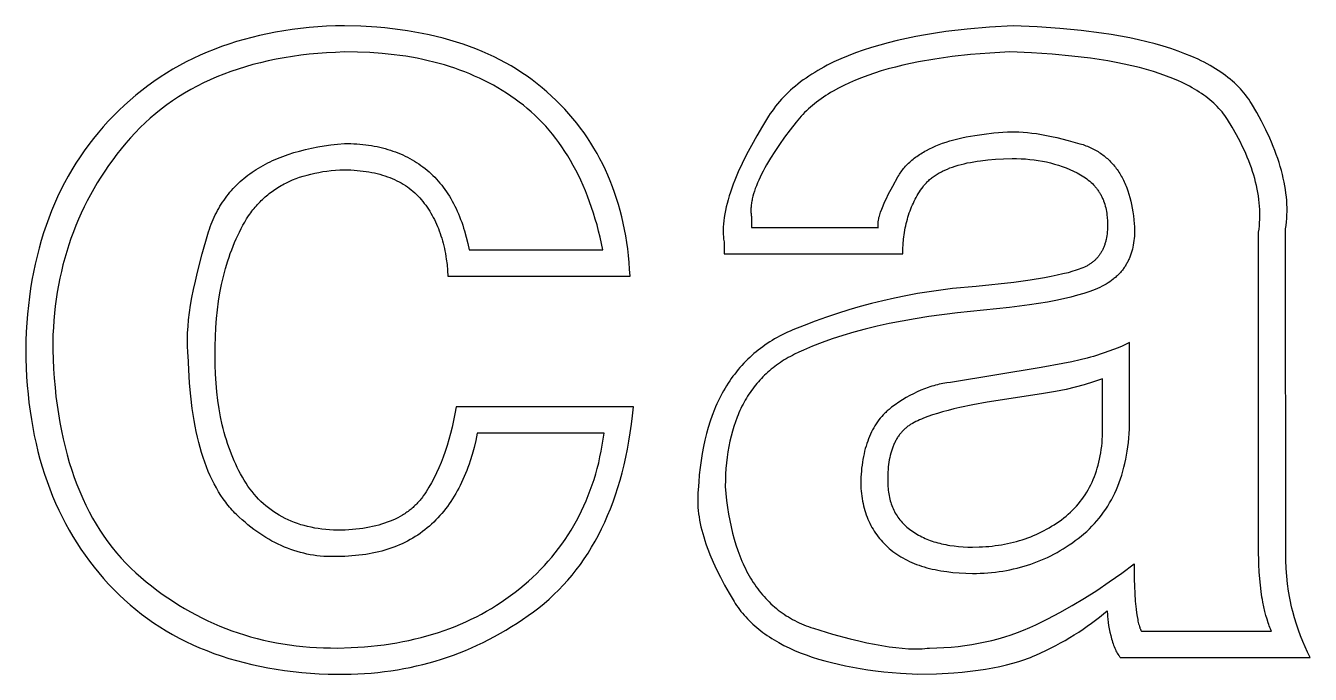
# Model space of a CAD drawing. Header units: millimetres. Extents: x -51 to 834, y -63 to 513.
# Drawn here: x 397.7 to 473.6, y -31.5 to 6.8 of the extents above; entities that cross this region are included whole.
import ezdxf

# ---------------------------------------------------------------- set-up
doc = ezdxf.new("R2010")
doc.units = ezdxf.units.MM
doc.header["$MEASUREMENT"] = 0
doc.layers.add('DEFAULT', color=7, linetype='Continuous')

msp = doc.modelspace()

# ---------------------------------------------------------------- linework, layer by layer
at = {"layer": 'DEFAULT'}
for points in [[(433.378, -7.973), (433.355, -7.563), (433.325, -7.158), (433.286, -6.758), (433.24, -6.362), (433.186, -5.972), (433.124, -5.587), (433.054, -5.207), (432.976, -4.832), (432.89, -4.461), (432.797, -4.096), (432.695, -3.736), (432.586, -3.381), (432.469, -3.031), (432.344, -2.686), (432.211, -2.346), (432.07, -2.01), (431.921, -1.68), (431.764, -1.355), (431.6, -1.035), (431.427, -0.72), (431.247, -0.41), (431.059, -0.105), (430.863, 0.195), (430.659, 0.49), (430.447, 0.78), (430.227, 1.065), (430, 1.345), (429.764, 1.62), (429.521, 1.89), (429.27, 2.155), (429.011, 2.415), (428.744, 2.67), (428.469, 2.919), (428.188, 3.16), (427.9, 3.393), (427.604, 3.619), (427.302, 3.837), (426.993, 4.047), (426.677, 4.25), (426.353, 4.445), (426.023, 4.632), (425.686, 4.812), (425.342, 4.984), (424.991, 5.148), (424.633, 5.305), (424.268, 5.454), (423.896, 5.595), (423.517, 5.729), (423.131, 5.855), (422.738, 5.973), (422.339, 6.084), (421.932, 6.187), (421.518, 6.282), (421.097, 6.37), (420.67, 6.449), (420.235, 6.522), (419.794, 6.586), (419.345, 6.643), (418.889, 6.693), (418.427, 6.734), (417.481, 6.794), (416.507, 6.824), (415.975, 6.811), (415.449, 6.788), (414.93, 6.755), (414.419, 6.712), (413.913, 6.659), (413.415, 6.596), (412.924, 6.524), (412.439, 6.442), (411.962, 6.349), (411.491, 6.247), (411.027, 6.135), (410.57, 6.014), (410.119, 5.882), (409.676, 5.741), (409.239, 5.589), (408.809, 5.428), (408.386, 5.257), (407.97, 5.076), (407.561, 4.885), (407.158, 4.684), (406.763, 4.474), (406.374, 4.253), (405.992, 4.023), (405.617, 3.783), (405.249, 3.533), (404.887, 3.273), (404.533, 3.003), (404.185, 2.724), (403.844, 2.434), (403.51, 2.135), (403.183, 1.825), (402.862, 1.506), (402.55, 1.179), (402.248, 0.845), (401.955, 0.504), (401.672, 0.156), (401.399, -0.198), (401.135, -0.559), (400.881, -0.927), (400.636, -1.302), (400.402, -1.683), (400.176, -2.071), (399.961, -2.466), (399.755, -2.867), (399.559, -3.276), (399.373, -3.691), (399.196, -4.113), (399.029, -4.541), (398.872, -4.977), (398.724, -5.419), (398.586, -5.867), (398.457, -6.323), (398.339, -6.785), (398.23, -7.254), (398.13, -7.73), (398.04, -8.213), (397.96, -8.702), (397.89, -9.198), (397.829, -9.701), (397.778, -10.21), (397.737, -10.726), (397.705, -11.249), (397.683, -11.779), (397.671, -12.315), (397.68, -12.853), (397.699, -13.384), (397.726, -13.908), (397.764, -14.426), (397.81, -14.936), (397.866, -15.44), (397.931, -15.937), (398.005, -16.428), (398.089, -16.911), (398.181, -17.388), (398.284, -17.858), (398.395, -18.321), (398.516, -18.777), (398.646, -19.227), (398.785, -19.67), (398.934, -20.106), (399.091, -20.535), (399.259, -20.958), (399.435, -21.374), (399.621, -21.783), (399.816, -22.185), (400.02, -22.58), (400.234, -22.969), (400.456, -23.351), (400.689, -23.726), (400.93, -24.094), (401.181, -24.456), (401.441, -24.811), (401.71, -25.159), (401.988, -25.5), (402.276, -25.834), (402.573, -26.162), (402.879, -26.482), (403.192, -26.791), (403.513, -27.091), (403.841, -27.38), (404.177, -27.66), (404.52, -27.93), (404.871, -28.19), (405.229, -28.441), (405.595, -28.681), (405.968, -28.911), (406.349, -29.132), (406.738, -29.343), (407.134, -29.544), (407.537, -29.735), (407.948, -29.916), (408.367, -30.087), (408.793, -30.248), (409.227, -30.4), (409.668, -30.541), (410.117, -30.673), (410.573, -30.795), (411.037, -30.907), (411.508, -31.009), (411.987, -31.101), (412.474, -31.183), (412.968, -31.256), (413.47, -31.318), (413.979, -31.371), (414.495, -31.414), (415.02, -31.447), (415.551, -31.47), (416.091, -31.483), (416.495, -31.483), (416.896, -31.476), (417.295, -31.461), (417.691, -31.439), (418.085, -31.41), (418.475, -31.373), (418.863, -31.328), (419.248, -31.276), (419.631, -31.216), (420.01, -31.149), (420.387, -31.075), (420.762, -30.993), (421.133, -30.904), (421.502, -30.807), (421.868, -30.703), (422.232, -30.591), (422.592, -30.472), (422.95, -30.345), (423.306, -30.211), (423.658, -30.069), (424.008, -29.92), (424.355, -29.764), (424.699, -29.6), (425.041, -29.428), (425.38, -29.249), (425.716, -29.063), (426.05, -28.869), (426.38, -28.668), (426.709, -28.459), (427.034, -28.243), (427.356, -28.019), (427.676, -27.788), (427.991, -27.549), (428.297, -27.3), (428.594, -27.043), (428.884, -26.777), (429.164, -26.502), (429.437, -26.218), (429.701, -25.925), (429.957, -25.623), (430.204, -25.312), (430.443, -24.992), (430.674, -24.663), (430.896, -24.325), (431.11, -23.979), (431.316, -23.623), (431.513, -23.259), (431.702, -22.885), (431.883, -22.503), (432.055, -22.111), (432.218, -21.711), (432.374, -21.302), (432.521, -20.883), (432.66, -20.456), (432.79, -20.02), (432.912, -19.575), (433.025, -19.121), (433.131, -18.658), (433.228, -18.186), (433.316, -17.705), (433.396, -17.216), (433.468, -16.717), (433.531, -16.209), (433.586, -15.693), (423.103, -15.693), (423.03, -16.098), (422.951, -16.494), (422.865, -16.879), (422.773, -17.253), (422.674, -17.618), (422.569, -17.972), (422.457, -18.316), (422.339, -18.65), (422.214, -18.974), (422.083, -19.287), (421.945, -19.59), (421.801, -19.883), (421.65, -20.166), (421.493, -20.438), (421.412, -20.57), (421.329, -20.7), (421.245, -20.828), (421.159, -20.952), (421.115, -21.013), (421.07, -21.074), (421.024, -21.133), (420.976, -21.191), (420.928, -21.249), (420.878, -21.305), (420.828, -21.361), (420.776, -21.416), (420.723, -21.469), (420.669, -21.522), (420.614, -21.574), (420.558, -21.625), (420.5, -21.675), (420.442, -21.724), (420.382, -21.772), (420.321, -21.819), (420.26, -21.865), (420.197, -21.911), (420.132, -21.955), (420.067, -21.998), (420.001, -22.041), (419.933, -22.082), (419.795, -22.162), (419.653, -22.239), (419.505, -22.312), (419.354, -22.38), (419.198, -22.446), (419.037, -22.507), (418.872, -22.565), (418.702, -22.619), (418.528, -22.669), (418.35, -22.715), (418.167, -22.758), (417.979, -22.797), (417.787, -22.832), (417.591, -22.863), (417.39, -22.891), (417.185, -22.915), (416.975, -22.935), (416.76, -22.951), (416.542, -22.964), (416.091, -22.977), (415.857, -22.969), (415.626, -22.955), (415.4, -22.935), (415.178, -22.91), (414.96, -22.88), (414.746, -22.844), (414.536, -22.803), (414.33, -22.756), (414.128, -22.705), (413.929, -22.647), (413.735, -22.584), (413.545, -22.516), (413.359, -22.443), (413.177, -22.364), (412.998, -22.279), (412.824, -22.189), (412.654, -22.094), (412.488, -21.993), (412.326, -21.887), (412.167, -21.776), (412.013, -21.659), (411.863, -21.537), (411.717, -21.409), (411.574, -21.276), (411.436, -21.137), (411.302, -20.993), (411.171, -20.844), (411.045, -20.689), (410.923, -20.529), (410.804, -20.363), (410.69, -20.192), (410.58, -20.016), (410.473, -19.835), (410.37, -19.651), (410.27, -19.464), (410.174, -19.274), (410.081, -19.081), (409.992, -18.884), (409.905, -18.684), (409.823, -18.481), (409.744, -18.275), (409.668, -18.066), (409.596, -17.854), (409.527, -17.638), (409.461, -17.419), (409.399, -17.197), (409.341, -16.972), (409.286, -16.744), (409.186, -16.278), (409.099, -15.799), (409.027, -15.308), (408.968, -14.803), (408.923, -14.287), (408.892, -13.757), (408.874, -13.215), (408.868, -12.097), (408.88, -11.545), (408.906, -11.004), (408.946, -10.473), (409, -9.954), (409.067, -9.445), (409.148, -8.948), (409.243, -8.462), (409.352, -7.986), (409.475, -7.521), (409.611, -7.068), (409.685, -6.845), (409.762, -6.625), (409.842, -6.408), (409.926, -6.193), (410.013, -5.981), (410.104, -5.772), (410.198, -5.566), (410.296, -5.363), (410.397, -5.162), (410.502, -4.964), (410.611, -4.77), (410.725, -4.582), (410.844, -4.4), (410.905, -4.311), (410.968, -4.224), (411.032, -4.138), (411.097, -4.054), (411.163, -3.971), (411.231, -3.889), (411.3, -3.809), (411.37, -3.731), (411.442, -3.654), (411.515, -3.578), (411.589, -3.504), (411.664, -3.432), (411.741, -3.36), (411.819, -3.291), (411.898, -3.223), (411.979, -3.156), (412.061, -3.091), (412.144, -3.027), (412.228, -2.964), (412.313, -2.904), (412.4, -2.844), (412.488, -2.786), (412.578, -2.73), (412.668, -2.675), (412.76, -2.622), (412.854, -2.569), (412.948, -2.519), (413.044, -2.47), (413.239, -2.376), (413.439, -2.288), (413.645, -2.206), (413.855, -2.13), (414.071, -2.06), (414.292, -1.996), (414.518, -1.937), (414.749, -1.885), (414.985, -1.838), (415.226, -1.797), (415.472, -1.763), (415.723, -1.734), (415.979, -1.71), (416.241, -1.693), (416.507, -1.682), (416.699, -1.687), (416.888, -1.695), (417.073, -1.706), (417.255, -1.72), (417.434, -1.738), (417.61, -1.759), (417.783, -1.783), (417.952, -1.811), (418.118, -1.841), (418.281, -1.875), (418.44, -1.913), (418.597, -1.953), (418.75, -1.997), (418.9, -2.044), (419.046, -2.095), (419.19, -2.148), (419.33, -2.205), (419.467, -2.265), (419.601, -2.329), (419.731, -2.395), (419.859, -2.465), (419.983, -2.538), (420.104, -2.615), (420.221, -2.695), (420.336, -2.778), (420.447, -2.864), (420.555, -2.953), (420.659, -3.046), (420.761, -3.142), (420.859, -3.241), (420.954, -3.344), (421.046, -3.45), (421.135, -3.558), (421.221, -3.669), (421.305, -3.782), (421.386, -3.896), (421.465, -4.013), (421.541, -4.133), (421.614, -4.254), (421.685, -4.377), (421.754, -4.503), (421.819, -4.63), (421.883, -4.76), (421.943, -4.892), (422.001, -5.026), (422.057, -5.162), (422.11, -5.3), (422.16, -5.44), (422.208, -5.583), (422.253, -5.727), (422.296, -5.874), (422.336, -6.023), (422.373, -6.173), (422.408, -6.327), (422.441, -6.482), (422.471, -6.639), (422.498, -6.798), (422.523, -6.96), (422.564, -7.289), (422.596, -7.627), (422.617, -7.973), (433.378, -7.973)], [(472.115, -5.167), (472.144, -4.967), (472.166, -4.765), (472.183, -4.56), (472.194, -4.354), (472.199, -4.146), (472.198, -3.936), (472.191, -3.723), (472.178, -3.509), (472.159, -3.293), (472.135, -3.075), (472.104, -2.855), (472.068, -2.633), (472.026, -2.409), (471.978, -2.183), (471.924, -1.955), (471.864, -1.725), (471.798, -1.493), (471.726, -1.259), (471.649, -1.023), (471.565, -0.785), (471.476, -0.546), (471.38, -0.304), (471.279, -0.06), (471.172, 0.186), (470.94, 0.683), (470.685, 1.188), (470.406, 1.702), (470.103, 2.223), (470.022, 2.353), (469.937, 2.482), (469.847, 2.608), (469.753, 2.733), (469.655, 2.856), (469.552, 2.977), (469.445, 3.096), (469.333, 3.213), (469.217, 3.329), (469.096, 3.443), (468.971, 3.554), (468.842, 3.664), (468.708, 3.772), (468.569, 3.879), (468.427, 3.983), (468.28, 4.085), (468.128, 4.186), (467.972, 4.285), (467.812, 4.382), (467.647, 4.477), (467.478, 4.57), (467.304, 4.661), (467.126, 4.751), (466.943, 4.839), (466.565, 5.008), (466.169, 5.171), (465.756, 5.326), (465.324, 5.473), (464.875, 5.613), (464.409, 5.746), (463.924, 5.871), (463.422, 5.989), (462.903, 6.099), (462.365, 6.202), (461.81, 6.298), (461.237, 6.386), (460.039, 6.54), (458.769, 6.664), (457.429, 6.759), (456.018, 6.824), (454.625, 6.74), (453.298, 6.623), (452.035, 6.472), (451.429, 6.385), (450.838, 6.288), (450.264, 6.184), (449.707, 6.071), (449.165, 5.95), (448.64, 5.821), (448.132, 5.683), (447.639, 5.537), (447.163, 5.382), (446.704, 5.22), (446.26, 5.049), (445.833, 4.869), (445.422, 4.681), (445.028, 4.485), (444.837, 4.384), (444.65, 4.281), (444.467, 4.175), (444.288, 4.068), (444.113, 3.959), (443.943, 3.847), (443.776, 3.733), (443.614, 3.617), (443.455, 3.5), (443.301, 3.38), (443.151, 3.258), (443.005, 3.134), (442.862, 3.007), (442.724, 2.879), (442.59, 2.749), (442.461, 2.616), (442.335, 2.482), (442.213, 2.345), (442.096, 2.207), (441.982, 2.066), (441.873, 1.923), (441.767, 1.778), (441.666, 1.631), (441.569, 1.482), (441.202, 0.89), (440.862, 0.315), (440.549, -0.243), (440.262, -0.784), (440.003, -1.308), (439.771, -1.814), (439.566, -2.304), (439.473, -2.542), (439.388, -2.777), (439.309, -3.006), (439.236, -3.232), (439.171, -3.453), (439.112, -3.671), (439.06, -3.883), (439.015, -4.092), (438.976, -4.296), (438.945, -4.496), (438.92, -4.692), (438.901, -4.884), (438.89, -5.071), (438.886, -5.163), (438.885, -5.254), (438.885, -5.344), (438.887, -5.433), (438.89, -5.52), (438.896, -5.607), (438.902, -5.693), (438.911, -5.777), (438.921, -5.861), (438.933, -5.943), (438.933, -6.649), (449.498, -6.649), (449.503, -6.357), (449.519, -6.072), (449.543, -5.792), (449.558, -5.654), (449.576, -5.518), (449.596, -5.383), (449.619, -5.25), (449.643, -5.118), (449.67, -4.988), (449.7, -4.859), (449.731, -4.731), (449.765, -4.605), (449.801, -4.481), (449.84, -4.358), (449.88, -4.236), (449.923, -4.116), (449.968, -3.998), (450.016, -3.88), (450.066, -3.765), (450.118, -3.651), (450.172, -3.538), (450.229, -3.427), (450.288, -3.317), (450.349, -3.208), (450.413, -3.102), (450.479, -2.996), (450.547, -2.892), (450.617, -2.79), (450.69, -2.689), (450.728, -2.639), (450.767, -2.59), (450.807, -2.542), (450.849, -2.494), (450.893, -2.448), (450.937, -2.402), (450.983, -2.356), (451.031, -2.312), (451.08, -2.268), (451.13, -2.225), (451.182, -2.183), (451.235, -2.142), (451.29, -2.101), (451.346, -2.061), (451.403, -2.022), (451.462, -1.983), (451.522, -1.945), (451.584, -1.908), (451.647, -1.872), (451.712, -1.837), (451.778, -1.802), (451.845, -1.768), (451.984, -1.702), (452.128, -1.64), (452.279, -1.58), (452.434, -1.523), (452.596, -1.47), (452.763, -1.419), (452.936, -1.371), (453.115, -1.327), (453.299, -1.285), (453.488, -1.246), (453.684, -1.211), (453.885, -1.178), (454.092, -1.149), (454.522, -1.098), (454.976, -1.06), (455.451, -1.034), (455.95, -1.02), (456.217, -1.022), (456.481, -1.03), (456.741, -1.046), (456.997, -1.069), (457.25, -1.098), (457.5, -1.134), (457.745, -1.177), (457.987, -1.226), (458.226, -1.283), (458.461, -1.346), (458.692, -1.416), (458.919, -1.493), (459.143, -1.577), (459.364, -1.668), (459.58, -1.765), (459.793, -1.869), (459.897, -1.924), (459.998, -1.981), (460.096, -2.039), (460.191, -2.1), (460.283, -2.163), (460.371, -2.227), (460.457, -2.294), (460.539, -2.362), (460.618, -2.433), (460.694, -2.505), (460.767, -2.58), (460.802, -2.617), (460.837, -2.656), (460.87, -2.695), (460.903, -2.734), (460.935, -2.774), (460.967, -2.815), (460.997, -2.855), (461.027, -2.897), (461.056, -2.939), (461.085, -2.981), (461.112, -3.024), (461.139, -3.067), (461.165, -3.111), (461.19, -3.155), (461.214, -3.2), (461.238, -3.246), (461.261, -3.291), (461.283, -3.338), (461.304, -3.384), (461.325, -3.432), (461.344, -3.479), (461.363, -3.528), (461.399, -3.626), (461.431, -3.726), (461.46, -3.828), (461.486, -3.931), (461.51, -4.037), (461.529, -4.145), (461.546, -4.255), (461.56, -4.367), (461.571, -4.48), (461.585, -4.729), (461.59, -4.86), (461.591, -4.988), (461.589, -5.113), (461.583, -5.235), (461.575, -5.354), (461.563, -5.47), (461.548, -5.583), (461.53, -5.693), (461.508, -5.801), (461.496, -5.854), (461.484, -5.906), (461.47, -5.957), (461.456, -6.007), (461.441, -6.057), (461.425, -6.106), (461.408, -6.154), (461.39, -6.202), (461.372, -6.249), (461.353, -6.295), (461.333, -6.341), (461.312, -6.385), (461.29, -6.429), (461.268, -6.473), (461.245, -6.515), (461.221, -6.557), (461.196, -6.598), (461.17, -6.639), (461.144, -6.678), (461.117, -6.717), (461.089, -6.755), (461.06, -6.793), (461.03, -6.83), (461, -6.866), (460.969, -6.901), (460.937, -6.936), (460.904, -6.97), (460.87, -7.003), (460.836, -7.035), (460.8, -7.067), (460.764, -7.098), (460.728, -7.128), (460.69, -7.158), (460.651, -7.187), (460.612, -7.215), (460.572, -7.242), (460.531, -7.269), (460.489, -7.295), (460.447, -7.32), (460.404, -7.345), (460.36, -7.369), (460.315, -7.392), (460.269, -7.414), (460.222, -7.436), (460.125, -7.478), (460.021, -7.52), (459.911, -7.562), (459.794, -7.603), (459.67, -7.643), (459.54, -7.683), (459.259, -7.763), (458.952, -7.84), (458.619, -7.916), (458.258, -7.99), (457.872, -8.062), (457.018, -8.202), (456.059, -8.335), (453.822, -8.581), (452.43, -8.707), (451.739, -8.791), (451.05, -8.889), (450.364, -9.001), (449.681, -9.126), (449.001, -9.266), (448.323, -9.419), (447.649, -9.586), (446.977, -9.767), (446.308, -9.961), (445.642, -10.17), (444.979, -10.393), (444.318, -10.629), (443.661, -10.879), (443.006, -11.143), (442.844, -11.212), (442.684, -11.283), (442.527, -11.357), (442.372, -11.434), (442.219, -11.513), (442.069, -11.594), (441.921, -11.678), (441.775, -11.765), (441.632, -11.854), (441.491, -11.945), (441.353, -12.039), (441.217, -12.135), (441.083, -12.234), (440.952, -12.336), (440.823, -12.44), (440.696, -12.546), (440.572, -12.655), (440.45, -12.766), (440.331, -12.88), (440.214, -12.997), (440.099, -13.116), (439.986, -13.237), (439.876, -13.361), (439.769, -13.487), (439.663, -13.616), (439.561, -13.748), (439.46, -13.881), (439.362, -14.018), (439.266, -14.157), (439.173, -14.298), (439.082, -14.442), (438.993, -14.588), (438.907, -14.737), (438.823, -14.888), (438.741, -15.042), (438.662, -15.199), (438.585, -15.357), (438.511, -15.519), (438.438, -15.683), (438.369, -15.849), (438.236, -16.189), (438.113, -16.539), (438, -16.899), (437.896, -17.269), (437.802, -17.649), (437.717, -18.039), (437.641, -18.439), (437.575, -18.849), (437.519, -19.269), (437.471, -19.699), (437.434, -20.139), (437.406, -20.589), (437.391, -20.757), (437.381, -20.928), (437.376, -21.101), (437.377, -21.277), (437.383, -21.455), (437.394, -21.635), (437.411, -21.818), (437.432, -22.003), (437.459, -22.191), (437.491, -22.381), (437.529, -22.574), (437.571, -22.769), (437.619, -22.966), (437.672, -23.166), (437.731, -23.368), (437.794, -23.572), (437.863, -23.779), (437.937, -23.989), (438.016, -24.201), (438.101, -24.415), (438.286, -24.851), (438.491, -25.296), (438.718, -25.751), (438.965, -26.216), (439.234, -26.691), (439.523, -27.175), (439.6, -27.296), (439.679, -27.416), (439.762, -27.534), (439.847, -27.65), (439.935, -27.765), (440.027, -27.878), (440.121, -27.989), (440.218, -28.098), (440.318, -28.206), (440.422, -28.312), (440.528, -28.416), (440.637, -28.518), (440.749, -28.619), (440.864, -28.718), (440.982, -28.816), (441.103, -28.911), (441.226, -29.005), (441.353, -29.097), (441.483, -29.188), (441.616, -29.277), (441.752, -29.364), (441.89, -29.449), (442.032, -29.533), (442.176, -29.615), (442.475, -29.773), (442.784, -29.925), (443.106, -30.07), (443.44, -30.208), (443.785, -30.339), (444.143, -30.464), (444.512, -30.581), (444.893, -30.692), (445.286, -30.795), (445.691, -30.892), (446.107, -30.982), (446.536, -31.065), (446.976, -31.142), (447.428, -31.211), (447.892, -31.274), (448.368, -31.329), (449.355, -31.42), (450.39, -31.483), (451.486, -31.455), (452.518, -31.395), (453.01, -31.353), (453.485, -31.302), (453.944, -31.244), (454.387, -31.177), (454.814, -31.103), (455.224, -31.02), (455.619, -30.929), (455.997, -30.83), (456.359, -30.723), (456.534, -30.667), (456.705, -30.608), (456.872, -30.548), (457.035, -30.485), (457.193, -30.421), (457.348, -30.354), (457.949, -30.077), (458.529, -29.784), (458.811, -29.633), (459.088, -29.478), (459.36, -29.319), (459.627, -29.157), (459.889, -28.991), (460.146, -28.821), (460.397, -28.648), (460.644, -28.471), (460.885, -28.29), (461.121, -28.106), (461.352, -27.918), (461.578, -27.727), (461.579, -27.808), (461.582, -27.891), (461.591, -28.061), (461.607, -28.236), (461.629, -28.417), (461.657, -28.604), (461.691, -28.796), (461.731, -28.994), (461.778, -29.197), (461.803, -29.299), (461.83, -29.398), (461.858, -29.494), (461.887, -29.587), (461.917, -29.678), (461.949, -29.766), (461.983, -29.85), (462.017, -29.933), (462.053, -30.012), (462.09, -30.089), (462.129, -30.163), (462.169, -30.234), (462.21, -30.302), (462.253, -30.367), (462.274, -30.399), (462.297, -30.43), (462.319, -30.46), (462.342, -30.49), (473.573, -30.49), (473.417, -30.185), (473.269, -29.87), (473.128, -29.546), (472.994, -29.212), (472.867, -28.868), (472.748, -28.514), (472.636, -28.151), (472.532, -27.778), (472.483, -27.587), (472.437, -27.392), (472.394, -27.193), (472.354, -26.99), (472.284, -26.573), (472.226, -26.14), (472.18, -25.692), (472.146, -25.228), (472.125, -24.748), (472.115, -5.167)], [(431.851, -17.245), (424.352, -17.245), (424.264, -17.673), (424.165, -18.089), (424.055, -18.492), (423.934, -18.883), (423.87, -19.074), (423.803, -19.262), (423.733, -19.447), (423.661, -19.628), (423.586, -19.807), (423.508, -19.982), (423.428, -20.155), (423.345, -20.324), (423.259, -20.49), (423.171, -20.653), (423.08, -20.813), (422.986, -20.97), (422.89, -21.124), (422.791, -21.275), (422.689, -21.422), (422.585, -21.567), (422.477, -21.708), (422.368, -21.847), (422.255, -21.982), (422.14, -22.114), (422.023, -22.243), (421.902, -22.369), (421.779, -22.492), (421.653, -22.612), (421.525, -22.729), (421.394, -22.842), (421.259, -22.951), (421.122, -23.056), (420.982, -23.158), (420.839, -23.257), (420.692, -23.351), (420.543, -23.442), (420.392, -23.529), (420.237, -23.613), (420.079, -23.693), (419.918, -23.769), (419.755, -23.842), (419.588, -23.911), (419.419, -23.977), (419.246, -24.038), (419.071, -24.096), (418.893, -24.151), (418.712, -24.202), (418.528, -24.249), (418.341, -24.292), (418.151, -24.332), (417.958, -24.368), (417.762, -24.401), (417.563, -24.43), (417.362, -24.455), (417.157, -24.476), (416.95, -24.494), (416.739, -24.509), (416.526, -24.519), (415.886, -24.534), (415.682, -24.534), (415.48, -24.528), (415.279, -24.517), (415.079, -24.5), (414.88, -24.478), (414.682, -24.451), (414.486, -24.419), (414.29, -24.381), (414.096, -24.338), (413.903, -24.289), (413.711, -24.235), (413.521, -24.176), (413.331, -24.112), (413.143, -24.042), (412.956, -23.967), (412.77, -23.886), (412.585, -23.8), (412.401, -23.709), (412.219, -23.613), (412.037, -23.511), (411.857, -23.404), (411.678, -23.291), (411.5, -23.173), (411.324, -23.05), (411.148, -22.922), (410.974, -22.788), (410.801, -22.649), (410.629, -22.505), (410.458, -22.355), (410.288, -22.2), (410.12, -22.039), (410.037, -21.957), (409.954, -21.872), (409.874, -21.785), (409.794, -21.697), (409.716, -21.606), (409.638, -21.513), (409.563, -21.419), (409.488, -21.322), (409.414, -21.223), (409.342, -21.122), (409.201, -20.914), (409.066, -20.698), (408.935, -20.474), (408.809, -20.242), (408.688, -20.002), (408.572, -19.754), (408.461, -19.497), (408.354, -19.232), (408.253, -18.96), (408.157, -18.679), (408.065, -18.39), (407.979, -18.092), (407.897, -17.787), (407.821, -17.474), (407.749, -17.152), (407.682, -16.823), (407.62, -16.485), (407.511, -15.785), (407.422, -15.052), (407.353, -14.287), (407.303, -13.49), (407.273, -12.66), (407.257, -12.51), (407.244, -12.355), (407.234, -12.195), (407.228, -12.03), (407.225, -11.861), (407.226, -11.687), (407.23, -11.508), (407.237, -11.325), (407.262, -10.943), (407.3, -10.543), (407.352, -10.123), (407.418, -9.685), (407.497, -9.227), (407.589, -8.75), (407.695, -8.255), (407.814, -7.74), (408.094, -6.653), (408.428, -5.49), (408.474, -5.341), (408.523, -5.194), (408.574, -5.049), (408.628, -4.906), (408.685, -4.766), (408.744, -4.627), (408.805, -4.49), (408.869, -4.356), (408.936, -4.223), (409.005, -4.093), (409.077, -3.965), (409.151, -3.838), (409.228, -3.714), (409.307, -3.592), (409.389, -3.472), (409.474, -3.354), (409.561, -3.238), (409.65, -3.124), (409.742, -3.012), (409.837, -2.903), (409.934, -2.795), (410.033, -2.69), (410.135, -2.586), (410.24, -2.485), (410.347, -2.386), (410.457, -2.288), (410.569, -2.193), (410.684, -2.1), (410.802, -2.009), (410.921, -1.92), (411.044, -1.833), (411.169, -1.748), (411.296, -1.666), (411.426, -1.585), (411.559, -1.506), (411.694, -1.43), (411.832, -1.356), (411.972, -1.283), (412.115, -1.213), (412.26, -1.145), (412.408, -1.079), (412.558, -1.014), (412.866, -0.893), (413.185, -0.779), (413.513, -0.674), (413.852, -0.577), (414.201, -0.488), (414.56, -0.407), (414.929, -0.335), (415.308, -0.272), (415.698, -0.216), (416.097, -0.169), (416.507, -0.13), (416.876, -0.136), (417.057, -0.144), (417.236, -0.155), (417.413, -0.169), (417.588, -0.186), (417.761, -0.206), (417.932, -0.229), (418.1, -0.256), (418.266, -0.285), (418.43, -0.317), (418.592, -0.353), (418.752, -0.392), (418.91, -0.433), (419.066, -0.478), (419.219, -0.526), (419.371, -0.577), (419.52, -0.631), (419.667, -0.688), (419.812, -0.748), (419.955, -0.811), (420.095, -0.878), (420.234, -0.947), (420.37, -1.02), (420.504, -1.095), (420.637, -1.174), (420.767, -1.256), (420.894, -1.34), (421.02, -1.428), (421.144, -1.519), (421.265, -1.613), (421.384, -1.71), (421.501, -1.811), (421.616, -1.914), (421.728, -2.02), (421.837, -2.129), (421.944, -2.242), (422.048, -2.357), (422.15, -2.475), (422.249, -2.597), (422.346, -2.721), (422.44, -2.849), (422.531, -2.979), (422.62, -3.113), (422.707, -3.249), (422.791, -3.389), (422.872, -3.532), (422.951, -3.677), (423.027, -3.826), (423.101, -3.978), (423.172, -4.133), (423.241, -4.291), (423.307, -4.451), (423.371, -4.615), (423.432, -4.782), (423.49, -4.952), (423.546, -5.125), (423.599, -5.301), (423.699, -5.662), (423.788, -6.036), (423.867, -6.421), (431.781, -6.421), (431.616, -5.671), (431.525, -5.306), (431.429, -4.947), (431.327, -4.595), (431.221, -4.249), (431.109, -3.91), (430.991, -3.576), (430.869, -3.25), (430.741, -2.929), (430.608, -2.616), (430.47, -2.308), (430.326, -2.007), (430.177, -1.712), (430.023, -1.424), (429.863, -1.142), (429.698, -0.867), (429.528, -0.598), (429.353, -0.336), (429.172, -0.079), (428.986, 0.17), (428.795, 0.414), (428.598, 0.65), (428.397, 0.881), (428.19, 1.105), (427.977, 1.323), (427.759, 1.534), (427.536, 1.739), (427.308, 1.937), (427.075, 2.129), (426.836, 2.314), (426.592, 2.494), (426.343, 2.667), (426.089, 2.834), (425.832, 2.996), (425.57, 3.153), (425.304, 3.303), (425.034, 3.449), (424.759, 3.588), (424.48, 3.723), (424.197, 3.851), (423.91, 3.974), (423.618, 4.092), (423.322, 4.203), (423.022, 4.31), (422.718, 4.411), (422.409, 4.506), (422.096, 4.595), (421.779, 4.679), (421.457, 4.758), (421.131, 4.831), (420.801, 4.898), (420.467, 4.96), (420.128, 5.016), (419.786, 5.067), (419.438, 5.112), (418.731, 5.185), (418.007, 5.236), (417.266, 5.265), (416.507, 5.272), (415.973, 5.251), (415.447, 5.222), (414.93, 5.182), (414.421, 5.133), (413.921, 5.075), (413.429, 5.007), (412.945, 4.929), (412.47, 4.842), (412.003, 4.745), (411.544, 4.639), (411.094, 4.523), (410.653, 4.397), (410.219, 4.263), (409.794, 4.118), (409.378, 3.964), (408.97, 3.8), (408.57, 3.627), (408.179, 3.444), (407.796, 3.252), (407.421, 3.05), (407.055, 2.839), (406.698, 2.618), (406.348, 2.387), (406.007, 2.147), (405.675, 1.897), (405.351, 1.638), (405.035, 1.369), (404.727, 1.091), (404.428, 0.803), (404.138, 0.506), (403.856, 0.199), (403.582, -0.118), (403.317, -0.441), (403.06, -0.768), (402.811, -1.099), (402.571, -1.433), (402.339, -1.771), (402.116, -2.113), (401.901, -2.459), (401.695, -2.808), (401.497, -3.161), (401.307, -3.518), (401.126, -3.879), (400.953, -4.243), (400.789, -4.611), (400.633, -4.983), (400.486, -5.359), (400.347, -5.738), (400.216, -6.121), (400.094, -6.508), (399.98, -6.898), (399.875, -7.293), (399.778, -7.691), (399.689, -8.092), (399.609, -8.498), (399.538, -8.907), (399.474, -9.32), (399.42, -9.737), (399.373, -10.157), (399.335, -10.581), (399.306, -11.009), (399.284, -11.441), (399.272, -11.876), (399.268, -12.315), (399.317, -13.447), (399.356, -13.998), (399.404, -14.539), (399.461, -15.071), (399.527, -15.593), (399.603, -16.105), (399.687, -16.607), (399.781, -17.1), (399.884, -17.583), (399.996, -18.057), (400.118, -18.52), (400.248, -18.974), (400.388, -19.418), (400.537, -19.853), (400.695, -20.278), (400.863, -20.693), (401.039, -21.098), (401.225, -21.494), (401.42, -21.88), (401.624, -22.256), (401.837, -22.623), (402.06, -22.98), (402.292, -23.327), (402.533, -23.664), (402.783, -23.992), (403.042, -24.31), (403.311, -24.618), (403.588, -24.917), (403.875, -25.206), (404.171, -25.485), (404.477, -25.754), (404.788, -26.015), (405.103, -26.267), (405.421, -26.51), (405.743, -26.746), (406.068, -26.972), (406.396, -27.191), (406.727, -27.401), (407.062, -27.603), (407.4, -27.796), (407.741, -27.981), (408.086, -28.158), (408.434, -28.326), (408.785, -28.486), (409.14, -28.637), (409.498, -28.781), (409.859, -28.915), (410.224, -29.042), (410.592, -29.16), (410.963, -29.269), (411.338, -29.37), (411.715, -29.463), (412.097, -29.548), (412.481, -29.624), (412.869, -29.691), (413.26, -29.751), (413.654, -29.802), (414.052, -29.844), (414.453, -29.878), (414.858, -29.904), (415.265, -29.921), (415.676, -29.93), (416.091, -29.931), (416.9, -29.907), (417.692, -29.858), (418.081, -29.823), (418.465, -29.782), (418.845, -29.734), (419.22, -29.68), (419.591, -29.619), (419.957, -29.552), (420.318, -29.478), (420.675, -29.398), (421.028, -29.311), (421.376, -29.218), (421.719, -29.118), (422.058, -29.011), (422.392, -28.898), (422.722, -28.779), (423.047, -28.653), (423.368, -28.52), (423.684, -28.381), (423.996, -28.236), (424.303, -28.084), (424.605, -27.925), (424.903, -27.76), (425.196, -27.588), (425.485, -27.41), (425.769, -27.225), (426.049, -27.034), (426.324, -26.836), (426.595, -26.632), (426.861, -26.421), (427.121, -26.205), (427.375, -25.984), (427.621, -25.758), (427.862, -25.528), (428.095, -25.294), (428.322, -25.055), (428.542, -24.811), (428.755, -24.563), (428.961, -24.31), (429.161, -24.053), (429.354, -23.791), (429.54, -23.525), (429.72, -23.254), (429.893, -22.979), (430.059, -22.699), (430.218, -22.414), (430.371, -22.125), (430.516, -21.832), (430.656, -21.534), (430.788, -21.231), (430.914, -20.924), (431.032, -20.612), (431.145, -20.296), (431.25, -19.975), (431.349, -19.65), (431.441, -19.32), (431.526, -18.985), (431.604, -18.646), (431.676, -18.303), (431.741, -17.955), (431.799, -17.602), (431.851, -17.245)], [(470.518, -24.041), (470.518, -5.379), (470.544, -5.19), (470.565, -5), (470.58, -4.809), (470.59, -4.616), (470.595, -4.422), (470.594, -4.227), (470.587, -4.031), (470.576, -3.834), (470.559, -3.635), (470.536, -3.435), (470.508, -3.233), (470.475, -3.031), (470.437, -2.827), (470.393, -2.622), (470.343, -2.415), (470.289, -2.208), (470.228, -1.999), (470.163, -1.789), (470.092, -1.577), (470.016, -1.364), (469.934, -1.15), (469.847, -0.935), (469.755, -0.719), (469.657, -0.501), (469.553, -0.282), (469.445, -0.062), (469.211, 0.382), (468.957, 0.832), (468.68, 1.286), (468.606, 1.399), (468.528, 1.511), (468.447, 1.621), (468.361, 1.73), (468.271, 1.837), (468.177, 1.942), (468.079, 2.046), (467.976, 2.148), (467.87, 2.248), (467.76, 2.347), (467.646, 2.444), (467.528, 2.54), (467.405, 2.634), (467.279, 2.726), (467.149, 2.817), (467.014, 2.906), (466.876, 2.993), (466.733, 3.079), (466.587, 3.163), (466.436, 3.246), (466.282, 3.327), (466.123, 3.406), (465.96, 3.484), (465.794, 3.56), (465.448, 3.707), (465.086, 3.848), (464.708, 3.982), (464.314, 4.11), (463.904, 4.231), (463.478, 4.346), (463.035, 4.454), (462.577, 4.556), (462.102, 4.652), (461.611, 4.74), (460.58, 4.899), (459.485, 5.031), (458.326, 5.137), (457.101, 5.217), (455.812, 5.272), (454.629, 5.206), (453.497, 5.114), (452.419, 4.996), (451.393, 4.853), (450.42, 4.684), (449.953, 4.59), (449.5, 4.49), (449.059, 4.383), (448.632, 4.27), (448.218, 4.15), (447.817, 4.024), (447.429, 3.891), (447.055, 3.752), (446.693, 3.607), (446.345, 3.455), (446.01, 3.297), (445.688, 3.132), (445.379, 2.961), (445.23, 2.874), (445.084, 2.784), (444.941, 2.693), (444.801, 2.6), (444.665, 2.506), (444.532, 2.41), (444.402, 2.312), (444.276, 2.213), (444.153, 2.112), (444.033, 2.01), (443.916, 1.906), (443.803, 1.801), (443.693, 1.693), (443.587, 1.585), (443.483, 1.474), (443.383, 1.362), (443.287, 1.249), (443.193, 1.134), (442.838, 0.677), (442.509, 0.234), (442.205, -0.194), (441.926, -0.607), (441.672, -1.007), (441.444, -1.392), (441.339, -1.579), (441.241, -1.762), (441.148, -1.942), (441.063, -2.119), (440.983, -2.292), (440.91, -2.461), (440.843, -2.626), (440.782, -2.788), (440.728, -2.947), (440.68, -3.102), (440.639, -3.253), (440.62, -3.327), (440.603, -3.401), (440.588, -3.473), (440.574, -3.545), (440.562, -3.615), (440.551, -3.685), (440.542, -3.754), (440.535, -3.822), (440.529, -3.889), (440.525, -3.955), (440.522, -4.021), (440.521, -4.085), (440.522, -4.149), (440.524, -4.211), (440.527, -4.273), (440.532, -4.334), (440.539, -4.394), (440.548, -4.453), (440.548, -5.097), (448.05, -5.097), (448.047, -5.086), (448.045, -5.075), (448.043, -5.064), (448.04, -5.053), (448.039, -5.041), (448.037, -5.029), (448.034, -5.005), (448.032, -4.98), (448.031, -4.955), (448.03, -4.928), (448.03, -4.901), (448.031, -4.873), (448.032, -4.844), (448.035, -4.814), (448.038, -4.784), (448.042, -4.752), (448.046, -4.72), (448.051, -4.688), (448.057, -4.654), (448.072, -4.584), (448.089, -4.511), (448.109, -4.435), (448.132, -4.355), (448.158, -4.273), (448.187, -4.187), (448.254, -4.006), (448.332, -3.812), (448.422, -3.605), (448.524, -3.385), (448.638, -3.153), (448.901, -2.649), (449.211, -2.094), (449.254, -2.022), (449.298, -1.951), (449.344, -1.881), (449.392, -1.812), (449.442, -1.744), (449.493, -1.677), (449.546, -1.611), (449.601, -1.545), (449.658, -1.481), (449.716, -1.418), (449.776, -1.356), (449.838, -1.294), (449.902, -1.234), (449.967, -1.175), (450.034, -1.117), (450.103, -1.059), (450.174, -1.003), (450.246, -0.948), (450.32, -0.893), (450.396, -0.84), (450.474, -0.788), (450.553, -0.736), (450.634, -0.686), (450.717, -0.637), (450.802, -0.588), (450.888, -0.541), (451.066, -0.449), (451.251, -0.361), (451.443, -0.277), (451.642, -0.197), (451.848, -0.12), (452.061, -0.048), (452.281, 0.02), (452.509, 0.085), (452.743, 0.145), (452.984, 0.201), (453.232, 0.254), (453.487, 0.303), (453.749, 0.347), (454.018, 0.388), (454.294, 0.425), (454.868, 0.487), (455.675, 0.55), (455.782, 0.555), (455.891, 0.559), (456.003, 0.561), (456.117, 0.56), (456.353, 0.554), (456.599, 0.539), (456.855, 0.517), (457.121, 0.486), (457.397, 0.448), (457.683, 0.402), (457.979, 0.347), (458.285, 0.285), (458.601, 0.215), (459.263, 0.051), (459.965, -0.144), (460.055, -0.171), (460.144, -0.2), (460.231, -0.23), (460.317, -0.262), (460.401, -0.295), (460.485, -0.33), (460.567, -0.366), (460.648, -0.403), (460.727, -0.442), (460.805, -0.483), (460.883, -0.525), (460.958, -0.569), (461.033, -0.614), (461.106, -0.66), (461.178, -0.708), (461.249, -0.758), (461.319, -0.809), (461.387, -0.861), (461.454, -0.915), (461.52, -0.971), (461.585, -1.027), (461.648, -1.086), (461.71, -1.146), (461.771, -1.207), (461.83, -1.27), (461.889, -1.334), (461.946, -1.4), (462.002, -1.468), (462.056, -1.536), (462.109, -1.607), (462.161, -1.678), (462.212, -1.752), (462.262, -1.827), (462.31, -1.903), (462.357, -1.981), (462.403, -2.06), (462.447, -2.14), (462.49, -2.223), (462.532, -2.306), (462.573, -2.392), (462.613, -2.478), (462.651, -2.566), (462.688, -2.656), (462.724, -2.747), (462.791, -2.934), (462.854, -3.127), (462.912, -3.325), (462.964, -3.53), (463.012, -3.74), (463.055, -3.957), (463.092, -4.179), (463.125, -4.407), (463.152, -4.642), (463.175, -4.882), (463.183, -5.031), (463.187, -5.177), (463.187, -5.321), (463.184, -5.462), (463.177, -5.6), (463.167, -5.736), (463.153, -5.87), (463.135, -6.001), (463.114, -6.129), (463.089, -6.255), (463.061, -6.378), (463.029, -6.498), (462.993, -6.616), (462.974, -6.674), (462.953, -6.732), (462.932, -6.788), (462.91, -6.844), (462.887, -6.9), (462.864, -6.955), (462.839, -7.009), (462.813, -7.062), (462.787, -7.115), (462.759, -7.167), (462.731, -7.219), (462.702, -7.27), (462.672, -7.32), (462.641, -7.37), (462.609, -7.419), (462.576, -7.467), (462.542, -7.515), (462.507, -7.562), (462.472, -7.609), (462.435, -7.654), (462.398, -7.699), (462.359, -7.744), (462.32, -7.788), (462.28, -7.831), (462.239, -7.874), (462.197, -7.916), (462.154, -7.957), (462.11, -7.998), (462.066, -8.038), (462.02, -8.077), (461.974, -8.116), (461.926, -8.154), (461.829, -8.228), (461.728, -8.3), (461.623, -8.369), (461.569, -8.402), (461.513, -8.436), (461.395, -8.502), (461.27, -8.567), (461.139, -8.631), (460.999, -8.694), (460.853, -8.755), (460.699, -8.816), (460.539, -8.875), (460.37, -8.933), (460.195, -8.99), (459.823, -9.101), (459.422, -9.207), (458.991, -9.309), (458.532, -9.406), (458.044, -9.499), (456.981, -9.671), (455.803, -9.825), (452.719, -10.139), (451.033, -10.36), (450.229, -10.486), (449.451, -10.623), (448.699, -10.771), (447.973, -10.929), (447.273, -11.099), (446.599, -11.279), (445.951, -11.469), (445.329, -11.671), (444.733, -11.883), (444.163, -12.106), (443.619, -12.339), (443.356, -12.46), (443.1, -12.584), (442.975, -12.647), (442.852, -12.712), (442.73, -12.779), (442.611, -12.848), (442.493, -12.919), (442.377, -12.992), (442.264, -13.066), (442.152, -13.142), (442.042, -13.221), (441.934, -13.301), (441.828, -13.383), (441.725, -13.466), (441.623, -13.552), (441.523, -13.639), (441.424, -13.729), (441.328, -13.82), (441.234, -13.913), (441.142, -14.008), (441.052, -14.105), (440.963, -14.203), (440.877, -14.304), (440.792, -14.406), (440.71, -14.51), (440.629, -14.616), (440.551, -14.724), (440.474, -14.834), (440.399, -14.946), (440.326, -15.059), (440.256, -15.175), (440.187, -15.292), (440.12, -15.411), (440.055, -15.532), (439.992, -15.655), (439.931, -15.779), (439.871, -15.906), (439.814, -16.034), (439.759, -16.164), (439.706, -16.296), (439.605, -16.566), (439.512, -16.843), (439.427, -17.128), (439.349, -17.42), (439.279, -17.719), (439.218, -18.026), (439.164, -18.34), (439.117, -18.662), (439.079, -18.991), (439.048, -19.328), (439.025, -19.672), (439.01, -20.023), (439.003, -20.382), (439.041, -20.809), (439.087, -21.225), (439.142, -21.63), (439.204, -22.025), (439.275, -22.409), (439.353, -22.782), (439.44, -23.145), (439.534, -23.497), (439.637, -23.839), (439.747, -24.17), (439.866, -24.49), (439.993, -24.8), (440.059, -24.951), (440.128, -25.099), (440.198, -25.244), (440.27, -25.387), (440.345, -25.528), (440.421, -25.665), (440.5, -25.8), (440.58, -25.932), (440.663, -26.062), (440.747, -26.189), (440.834, -26.313), (440.922, -26.435), (441.013, -26.554), (441.105, -26.67), (441.2, -26.784), (441.296, -26.895), (441.395, -27.004), (441.495, -27.109), (441.598, -27.212), (441.702, -27.313), (441.809, -27.411), (441.918, -27.506), (442.028, -27.598), (442.141, -27.688), (442.255, -27.775), (442.372, -27.86), (442.491, -27.941), (442.611, -28.021), (442.734, -28.097), (442.859, -28.171), (442.985, -28.242), (443.114, -28.311), (443.245, -28.377), (443.377, -28.44), (443.512, -28.501), (443.649, -28.559), (443.788, -28.614), (443.928, -28.667), (444.071, -28.717), (444.216, -28.764), (445.343, -29.104), (446.394, -29.389), (446.89, -29.51), (447.367, -29.618), (447.825, -29.712), (448.263, -29.792), (448.682, -29.858), (449.082, -29.91), (449.463, -29.948), (449.824, -29.973), (449.997, -29.979), (450.166, -29.983), (450.33, -29.983), (450.489, -29.98), (450.643, -29.973), (450.792, -29.962), (450.937, -29.948), (451.076, -29.931), (451.504, -29.922), (451.926, -29.903), (452.344, -29.873), (452.758, -29.833), (453.166, -29.784), (453.57, -29.723), (453.969, -29.653), (454.364, -29.572), (454.754, -29.482), (455.139, -29.381), (455.519, -29.27), (455.895, -29.148), (456.266, -29.017), (456.632, -28.875), (456.994, -28.723), (457.35, -28.56), (458.062, -28.211), (458.778, -27.833), (459.499, -27.426), (460.225, -26.991), (460.955, -26.526), (461.69, -26.032), (462.43, -25.51), (463.175, -24.959), (463.175, -25.864), (463.181, -26.285), (463.201, -26.719), (463.234, -27.168), (463.28, -27.632), (463.308, -27.858), (463.339, -28.066), (463.373, -28.256), (463.392, -28.345), (463.411, -28.429), (463.431, -28.508), (463.452, -28.583), (463.474, -28.653), (463.496, -28.719), (463.508, -28.75), (463.519, -28.781), (463.531, -28.81), (463.544, -28.837), (463.556, -28.864), (463.569, -28.89), (463.581, -28.914), (463.594, -28.938), (471.282, -28.938), (471.248, -28.867), (471.214, -28.792), (471.18, -28.711), (471.147, -28.626), (471.114, -28.536), (471.081, -28.441), (471.016, -28.237), (470.953, -28.013), (470.891, -27.77), (470.83, -27.507), (470.77, -27.224), (470.741, -27.075), (470.714, -26.919), (470.666, -26.587), (470.624, -26.229), (470.589, -25.844), (470.561, -25.433), (470.54, -24.996), (470.518, -24.041)], [(462.897, -11.894), (462.685, -11.995), (462.457, -12.096), (462.213, -12.198), (461.954, -12.299), (461.678, -12.4), (461.387, -12.502), (460.757, -12.704), (460.583, -12.755), (460.395, -12.807), (459.973, -12.914), (459.489, -13.023), (458.944, -13.136), (457.672, -13.371), (452.312, -14.24), (452.09, -14.269), (451.98, -14.287), (451.87, -14.307), (451.759, -14.329), (451.649, -14.353), (451.54, -14.379), (451.43, -14.407), (451.32, -14.438), (451.211, -14.47), (451.101, -14.505), (450.992, -14.541), (450.774, -14.621), (450.557, -14.709), (450.34, -14.805), (450.123, -14.91), (449.907, -15.023), (449.692, -15.145), (449.477, -15.275), (449.263, -15.413), (449.05, -15.56), (448.836, -15.715), (448.732, -15.797), (448.68, -15.839), (448.63, -15.881), (448.58, -15.925), (448.531, -15.97), (448.483, -16.015), (448.435, -16.061), (448.343, -16.157), (448.253, -16.255), (448.167, -16.358), (448.084, -16.463), (448.004, -16.572), (447.926, -16.685), (447.852, -16.801), (447.781, -16.92), (447.713, -17.043), (447.649, -17.17), (447.587, -17.3), (447.528, -17.433), (447.473, -17.57), (447.42, -17.71), (447.371, -17.854), (447.324, -18.001), (447.281, -18.151), (447.241, -18.306), (447.204, -18.463), (447.17, -18.624), (447.139, -18.789), (447.111, -18.957), (447.086, -19.128), (447.064, -19.303), (447.046, -19.481), (447.03, -19.663), (447.018, -19.848), (447.008, -20.037), (447.011, -20.196), (447.016, -20.353), (447.025, -20.508), (447.036, -20.66), (447.051, -20.811), (447.07, -20.959), (447.092, -21.105), (447.116, -21.249), (447.145, -21.39), (447.176, -21.53), (447.211, -21.667), (447.249, -21.802), (447.29, -21.935), (447.334, -22.066), (447.382, -22.194), (447.433, -22.321), (447.487, -22.445), (447.544, -22.567), (447.605, -22.687), (447.669, -22.805), (447.736, -22.92), (447.807, -23.034), (447.88, -23.145), (447.957, -23.254), (448.038, -23.361), (448.121, -23.466), (448.208, -23.568), (448.298, -23.668), (448.391, -23.767), (448.488, -23.863), (448.588, -23.956), (448.691, -24.048), (448.797, -24.137), (448.906, -24.224), (449.018, -24.307), (449.134, -24.388), (449.252, -24.466), (449.374, -24.541), (449.499, -24.614), (449.626, -24.684), (449.757, -24.751), (449.891, -24.815), (450.028, -24.876), (450.168, -24.935), (450.311, -24.991), (450.458, -25.044), (450.607, -25.094), (450.759, -25.141), (450.915, -25.186), (451.073, -25.228), (451.235, -25.267), (451.4, -25.303), (451.567, -25.337), (451.738, -25.368), (451.912, -25.396), (452.089, -25.421), (452.452, -25.463), (452.828, -25.494), (453.216, -25.514), (453.616, -25.523), (453.846, -25.521), (454.073, -25.514), (454.299, -25.504), (454.523, -25.489), (454.745, -25.469), (454.965, -25.446), (455.184, -25.418), (455.4, -25.386), (455.615, -25.349), (455.827, -25.308), (456.038, -25.263), (456.247, -25.214), (456.454, -25.16), (456.659, -25.102), (456.863, -25.04), (457.064, -24.973), (457.264, -24.902), (457.461, -24.827), (457.657, -24.748), (457.851, -24.664), (458.043, -24.576), (458.234, -24.483), (458.422, -24.387), (458.608, -24.286), (458.793, -24.181), (458.976, -24.071), (459.156, -23.957), (459.335, -23.839), (459.513, -23.717), (459.688, -23.59), (459.861, -23.459), (460.033, -23.324), (460.201, -23.184), (460.363, -23.04), (460.521, -22.892), (460.674, -22.739), (460.822, -22.582), (460.965, -22.421), (461.102, -22.256), (461.235, -22.086), (461.362, -21.912), (461.485, -21.734), (461.602, -21.551), (461.714, -21.364), (461.822, -21.173), (461.924, -20.978), (462.021, -20.778), (462.113, -20.574), (462.2, -20.366), (462.282, -20.153), (462.359, -19.936), (462.43, -19.715), (462.497, -19.489), (462.559, -19.259), (462.615, -19.025), (462.667, -18.787), (462.714, -18.544), (462.755, -18.297), (462.791, -18.046), (462.823, -17.79), (462.849, -17.53), (462.87, -17.266), (462.886, -16.997), (462.897, -16.724), (462.897, -11.894)], [(461.304, -17.208), (461.304, -14.033), (460.758, -14.217), (460.217, -14.382), (459.681, -14.528), (459.15, -14.654), (458.519, -14.78), (457.684, -14.926), (454.485, -15.416), (453.641, -15.567), (452.869, -15.726), (452.509, -15.81), (452.167, -15.895), (451.843, -15.983), (451.537, -16.073), (451.248, -16.166), (450.977, -16.261), (450.724, -16.358), (450.605, -16.408), (450.489, -16.458), (450.378, -16.509), (450.272, -16.56), (450.17, -16.612), (450.072, -16.664), (450.025, -16.691), (449.979, -16.719), (449.933, -16.747), (449.888, -16.777), (449.844, -16.807), (449.8, -16.838), (449.758, -16.87), (449.716, -16.903), (449.675, -16.937), (449.634, -16.972), (449.595, -17.008), (449.556, -17.044), (449.518, -17.082), (449.481, -17.12), (449.445, -17.16), (449.409, -17.2), (449.374, -17.241), (449.34, -17.283), (449.306, -17.326), (449.274, -17.369), (449.242, -17.414), (449.211, -17.459), (449.181, -17.506), (449.151, -17.553), (449.123, -17.601), (449.095, -17.65), (449.067, -17.7), (449.041, -17.751), (449.015, -17.803), (448.99, -17.855), (448.966, -17.909), (448.943, -17.963), (448.921, -18.019), (448.899, -18.075), (448.858, -18.19), (448.819, -18.309), (448.784, -18.431), (448.753, -18.557), (448.724, -18.686), (448.698, -18.819), (448.675, -18.955), (448.656, -19.095), (448.639, -19.239), (448.626, -19.386), (448.616, -19.537), (448.608, -19.691), (448.604, -19.849), (448.603, -20.01), (448.605, -20.175), (448.608, -20.288), (448.614, -20.4), (448.622, -20.509), (448.633, -20.618), (448.647, -20.724), (448.663, -20.829), (448.681, -20.932), (448.702, -21.034), (448.726, -21.134), (448.752, -21.232), (448.781, -21.329), (448.812, -21.424), (448.846, -21.517), (448.883, -21.609), (448.922, -21.699), (448.963, -21.787), (449.008, -21.874), (449.054, -21.959), (449.104, -22.043), (449.156, -22.125), (449.21, -22.205), (449.267, -22.283), (449.327, -22.36), (449.389, -22.436), (449.453, -22.509), (449.521, -22.581), (449.59, -22.652), (449.663, -22.72), (449.738, -22.787), (449.815, -22.853), (449.895, -22.917), (449.978, -22.979), (450.063, -23.039), (450.15, -23.098), (450.238, -23.154), (450.329, -23.209), (450.421, -23.262), (450.515, -23.313), (450.611, -23.362), (450.709, -23.409), (450.809, -23.454), (450.91, -23.497), (451.014, -23.539), (451.119, -23.578), (451.226, -23.616), (451.335, -23.652), (451.446, -23.685), (451.559, -23.717), (451.674, -23.747), (451.79, -23.776), (451.908, -23.802), (452.029, -23.826), (452.151, -23.849), (452.274, -23.869), (452.528, -23.905), (452.789, -23.933), (453.057, -23.953), (453.333, -23.966), (453.616, -23.971), (454.01, -23.963), (454.204, -23.954), (454.396, -23.942), (454.587, -23.926), (454.775, -23.908), (454.962, -23.885), (455.146, -23.86), (455.329, -23.831), (455.51, -23.799), (455.689, -23.763), (455.866, -23.724), (456.041, -23.682), (456.214, -23.636), (456.385, -23.587), (456.555, -23.535), (456.722, -23.48), (456.887, -23.421), (457.051, -23.358), (457.213, -23.293), (457.373, -23.224), (457.53, -23.152), (457.686, -23.076), (457.84, -22.997), (457.993, -22.915), (458.143, -22.829), (458.291, -22.74), (458.438, -22.648), (458.582, -22.552), (458.725, -22.453), (458.865, -22.351), (459.004, -22.245), (459.14, -22.137), (459.272, -22.025), (459.399, -21.91), (459.522, -21.791), (459.642, -21.67), (459.757, -21.545), (459.868, -21.418), (459.975, -21.287), (460.077, -21.153), (460.176, -21.016), (460.271, -20.876), (460.361, -20.732), (460.447, -20.586), (460.53, -20.436), (460.608, -20.284), (460.681, -20.128), (460.751, -19.969), (460.817, -19.807), (460.879, -19.641), (460.936, -19.473), (460.989, -19.301), (461.038, -19.127), (461.083, -18.949), (461.124, -18.768), (461.161, -18.584), (461.194, -18.397), (461.223, -18.206), (461.247, -18.013), (461.267, -17.816), (461.283, -17.616), (461.296, -17.414), (461.304, -17.208)]]:
    msp.add_lwpolyline(points, dxfattribs=at)

doc.saveas('drawing.dxf')
